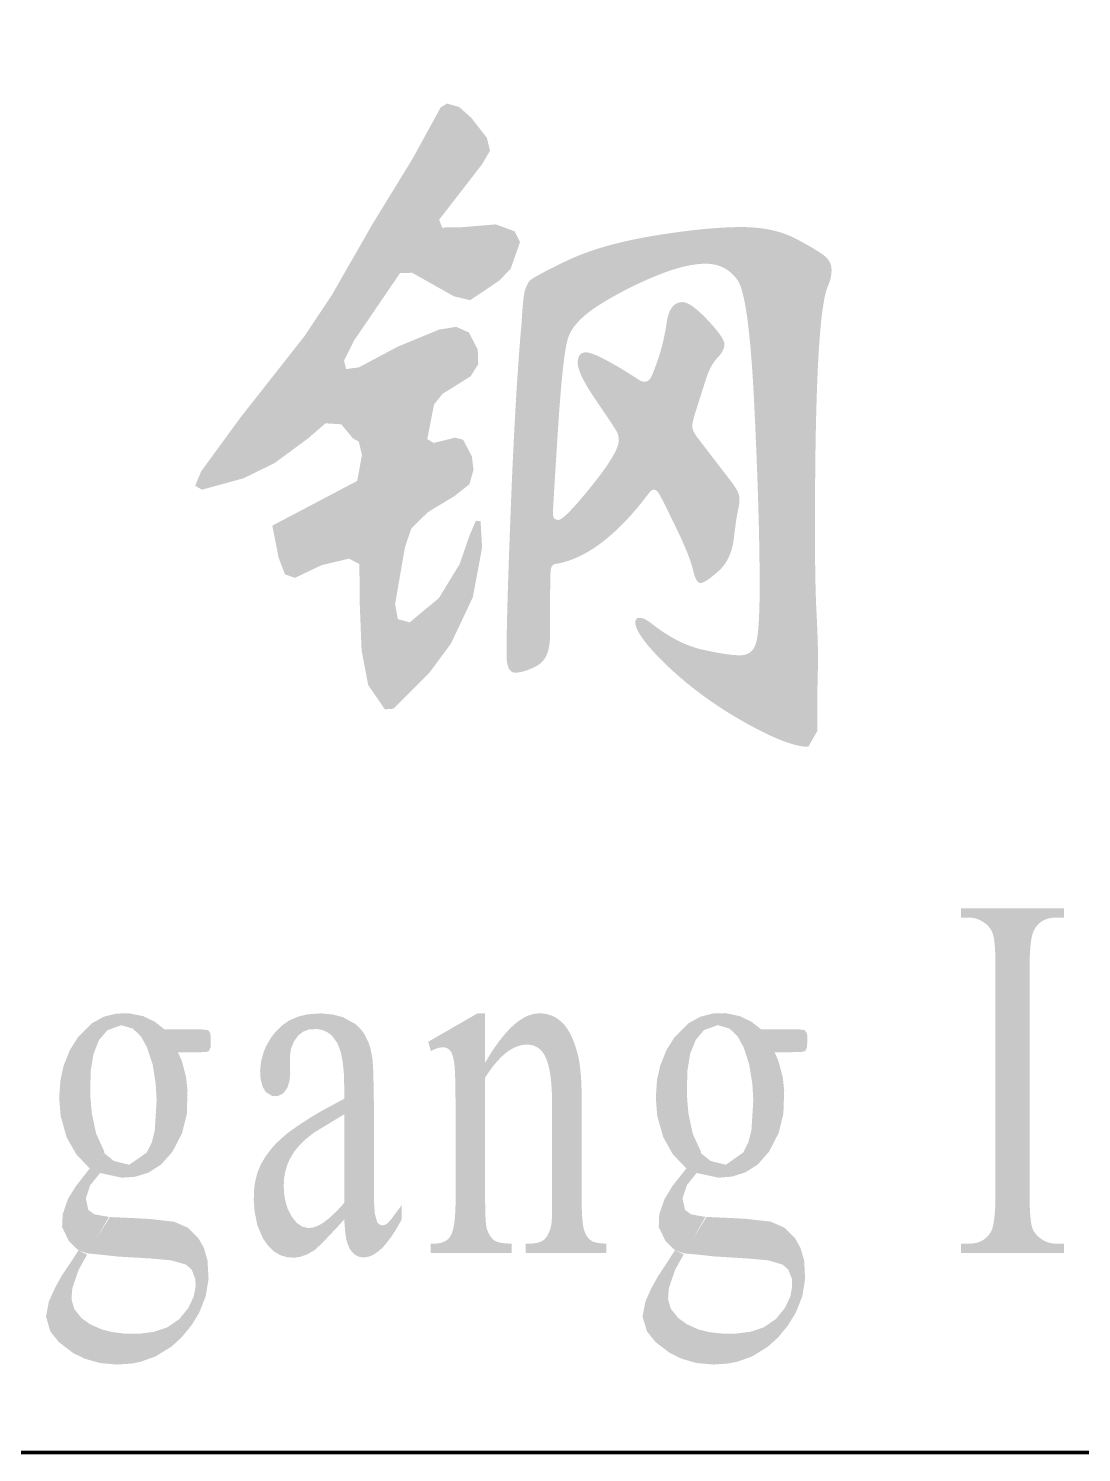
# Model space of a CAD drawing. Header units: millimetres. Extents: x -705761 to 1364679, y -410401 to 446404.
# Drawn here: x -527544 to -526647, y 172776 to 173988 of the extents above; entities that cross this region are included whole.
import ezdxf
from ezdxf.enums import TextEntityAlignment as Align

# ---------------------------------------------------------------- set-up
doc = ezdxf.new("R2010")
doc.units = ezdxf.units.MM
doc.layers.add('TK', color=7, linetype='Continuous')
doc.layers.add('模板-签名-公用', color=3, linetype='Continuous')
doc.layers.add('图框', color=7, linetype='Continuous', lineweight=13)
doc.styles.get("Standard").update_dxf_attribs({"font": 'arial.ttf'})
doc.styles.add('Style-仿宋_GB2312', font='')
doc.styles.add('宋体', font='', dxfattribs={"width": 0.7, "height": 2.5})
doc.styles.add('宋体_1', font='', dxfattribs={"width": 0.7, "height": 2.386364})
doc.styles.get('Style-仿宋_GB2312').set_extended_font_data('仿宋_GB2312')
doc.styles.get('宋体').set_extended_font_data('SimSun')
doc.styles.get('宋体_1').set_extended_font_data('SimSun')

# ---------------------------------------------------------------- blocks, each defined once
blk = doc.blocks.new('BSIET_专用图框_A3_7')
at = {"layer": '图框', "lineweight": 100}
blk.add_lwpolyline([(-395, 292), (-5, 292), (-5, 5), (-395, 5)], close=True, dxfattribs=at)
at = {"layer": 'TK', "style": '宋体', "width": 0.7, "flags": 3}
for tag, p in [('LZHQ_N会签6_T6_H6', (-407.253, 57.082)), ('LZHQ_N会签5_T6_H6', (-407.253, 49.082)), ('LZHQ_N会签4_T6_H6', (-407.253, 41.082)), ('LZHQ_N会签3_T6_H6', (-407.253, 33.082)), ('LZHQ_N会签2_T6_H6', (-407.253, 25.082)), ('LZHQ_N会签1_T6_H6', (-407.253, 17.082))]:
    blk.add_attdef(tag, text='', height=2.5, dxfattribs=at).set_placement(p, align=Align.MIDDLE)
at = {"layer": '模板-签名-公用', "style": '宋体', "width": 0.7}
blk.add_attdef('LZTQINS', text='', height=2, dxfattribs=at).set_placement((-5, 5), align=Align.MIDDLE)
at = {"layer": '模板-签名-公用', "style": '宋体', "width": 0.7, "flags": 3}
blk.add_attdef('LZFRAME', (-40.909, 2.064), '', height=3, dxfattribs=at)
blk = doc.blocks.new('BSIET_材料表_7')
at = {"layer": '图框', "linetype": 'Continuous', "lineweight": 25, "extrusion": (0, 0, -1)}
for points in [[(107.16, 6.328), (107.086, 6.333), (106.781, 6.639), (106.597, 6.888), (106.411, 7.282), (106.332, 7.704), (106.345, 7.929), (106.385, 7.933), (106.437, 7.814), (106.523, 7.565), (106.7, 7.275), (106.948, 7.069), (107.049, 7.095), (107.073, 7.223), (106.989, 7.708), (106.934, 7.869), (106.793, 8.007), (106.567, 8.144), (106.441, 8.243), (106.405, 8.366), (106.419, 8.481), (106.494, 8.624), (106.564, 8.641), (106.651, 8.619), (106.745, 8.596), (106.799, 8.629), (106.741, 8.924), (106.669, 9.014), (106.43, 9.163), (106.365, 9.266), (106.369, 9.391), (106.445, 9.537), (106.553, 9.585), (106.698, 9.561), (107.05, 9.416), (107.38, 9.24), (107.489, 9.225), (107.508, 9.296), (107.422, 9.468), (107.031, 10.042), (106.928, 10.045), (106.571, 9.844), (106.434, 9.812), (106.313, 9.892), (106.185, 9.979), (106.089, 10.079), (106.009, 10.307), (106.055, 10.398), (106.215, 10.457), (106.505, 10.433), (106.672, 10.43), (106.698, 10.496), (106.33, 10.972), (106.265, 11.084), (106.291, 11.193), (106.424, 11.364), (106.528, 11.457), (106.632, 11.486), (106.685, 11.452), (106.924, 11.016), (107.265, 10.46), (107.613, 9.852), (107.844, 9.506), (108.392, 8.809), (108.724, 8.354), (108.775, 8.231), (108.717, 8.198), (108.364, 8.295), (108.1, 8.424), (107.813, 8.635), (107.666, 8.763), (107.531, 8.755), (107.434, 8.637), (107.382, 8.607), (107.355, 8.495), (107.395, 8.273), (108.118, 7.892), (108.065, 7.62), (108.01, 7.477), (107.926, 7.447), (107.699, 7.555), (107.465, 7.611), (107.377, 7.565), (107.373, 7.207), (107.358, 6.83), (107.302, 6.535)], [(109.399, 2.34), (109.285, 2.348), (109.172, 2.383), (109.064, 2.453), (108.968, 2.561), (108.886, 2.72), (108.846, 2.883), (108.84, 3.085), (108.853, 3.2), (108.889, 3.336), (108.922, 3.407), (108.732, 3.408), (108.68, 3.411), (108.659, 3.418), (108.644, 3.451), (108.643, 3.547), (108.647, 3.571), (108.665, 3.597), (108.712, 3.602), (109.035, 3.602), (109.119, 3.668), (109.219, 3.716), (109.34, 3.74), (109.447, 3.737), (109.554, 3.71), (109.654, 3.655), (109.772, 3.537), (109.842, 3.426), (109.895, 3.293), (109.922, 3.171), (109.933, 3.019), (109.92, 2.864), (109.869, 2.683), (109.787, 2.539), (109.674, 2.42), (109.546, 2.557), (109.618, 2.714), (109.655, 2.889), (109.668, 3.037), (109.665, 3.245), (109.641, 3.393), (109.593, 3.513), (109.522, 3.596), (109.405, 3.638), (109.306, 3.61), (109.237, 3.543), (109.186, 3.452), (109.137, 3.304), (109.111, 3.139), (109.103, 2.998), (109.119, 2.742), (109.144, 2.642), (109.187, 2.554), (109.337, 2.45), (109.479, 2.485), (109.585, 2.38)], [(107.342, 1.661), (107.319, 1.663), (107.285, 1.672), (107.253, 1.687), (107.221, 1.709), (107.189, 1.736), (107.158, 1.768), (107.106, 1.836), (107.066, 1.897), (107.016, 1.986), (107.017, 2.106), (107.106, 1.986), (107.121, 1.969), (107.136, 1.953), (107.153, 1.941), (107.172, 1.935), (107.187, 1.935), (107.201, 1.939), (107.213, 1.947), (107.225, 1.96), (107.246, 2.035), (107.251, 2.116), (107.254, 3.062), (107.26, 3.28), (107.266, 3.356), (107.284, 3.448), (107.3, 3.494), (107.334, 3.562), (107.364, 3.604), (107.413, 3.65), (107.518, 3.707), (107.602, 3.729), (107.705, 3.739), (107.82, 3.731), (107.899, 3.711), (107.973, 3.679), (108.029, 3.641), (108.088, 3.585), (108.128, 3.534), (108.163, 3.475), (108.19, 3.416), (108.214, 3.33), (108.222, 3.248), (108.218, 3.181), (108.201, 3.115), (108.174, 3.07), (108.119, 3.035), (108.073, 3.034), (108.024, 3.059), (107.989, 3.108), (107.971, 3.169), (107.966, 3.228), (107.969, 3.364), (107.96, 3.437), (107.932, 3.503), (107.897, 3.551), (107.859, 3.581), (107.808, 3.602), (107.742, 3.606), (107.693, 3.598), (107.652, 3.58), (107.612, 3.551), (107.563, 3.485), (107.535, 3.408), (107.518, 3.32), (107.508, 3.219), (107.504, 3.006), (107.506, 1.986), (107.496, 1.861), (107.489, 1.819), (107.479, 1.781), (107.459, 1.735), (107.443, 1.712), (107.423, 1.692), (107.407, 1.679), (107.385, 1.669), (107.362, 1.663)], [(104.319, 2.34), (104.206, 2.349), (104.093, 2.384), (103.984, 2.453), (103.889, 2.562), (103.807, 2.721), (103.767, 2.883), (103.76, 3.086), (103.773, 3.2), (103.81, 3.336), (103.842, 3.408), (103.653, 3.409), (103.601, 3.412), (103.58, 3.419), (103.565, 3.452), (103.563, 3.548), (103.568, 3.571), (103.585, 3.597), (103.632, 3.603), (103.956, 3.603), (104.039, 3.668), (104.139, 3.716), (104.26, 3.741), (104.368, 3.738), (104.475, 3.71), (104.575, 3.655), (104.693, 3.537), (104.762, 3.427), (104.816, 3.293), (104.843, 3.171), (104.853, 3.019), (104.841, 2.865), (104.789, 2.684), (104.708, 2.539), (104.594, 2.42), (104.467, 2.557), (104.539, 2.715), (104.576, 2.89), (104.588, 3.038), (104.585, 3.245), (104.561, 3.394), (104.513, 3.513), (104.443, 3.597), (104.325, 3.639), (104.226, 3.61), (104.157, 3.544), (104.106, 3.453), (104.058, 3.304), (104.031, 3.139), (104.023, 2.999), (104.039, 2.742), (104.065, 2.642), (104.108, 2.555), (104.257, 2.45), (104.399, 2.485), (104.506, 2.38)], [(107.929, 1.659), (107.882, 1.666), (107.822, 1.686), (107.756, 1.725), (107.686, 1.791), (107.623, 1.858), (107.564, 1.92), (107.506, 1.985), (107.504, 2.127), (107.561, 2.065), (107.627, 2.001), (107.687, 1.955), (107.725, 1.933), (107.766, 1.917), (107.808, 1.911), (107.862, 1.922), (107.911, 1.956), (107.952, 2.007), (107.987, 2.074), (108.007, 2.139), (108.018, 2.206), (108.021, 2.268), (108.018, 2.333), (108.008, 2.391), (107.991, 2.448), (107.972, 2.493), (107.935, 2.557), (107.888, 2.615), (107.83, 2.671), (107.766, 2.722), (107.504, 2.881), (107.504, 3.013), (107.696, 2.91), (107.79, 2.854), (107.885, 2.793), (107.972, 2.732), (108.021, 2.692), (108.083, 2.635), (108.124, 2.589), (108.178, 2.518), (108.218, 2.448), (108.246, 2.38), (108.265, 2.303), (108.273, 2.243), (108.276, 2.153), (108.269, 2.052), (108.246, 1.937), (108.198, 1.823), (108.154, 1.761), (108.105, 1.713), (108.048, 1.679), (107.991, 1.663)], [(109.69, 1.694), (109.509, 2.006), (109.633, 2.028), (109.685, 2.066), (109.706, 2.164), (109.668, 2.277), (109.579, 2.386), (109.466, 2.481), (109.551, 2.551), (109.661, 2.434), (109.792, 2.266), (109.859, 2.157), (109.903, 2.028), (109.908, 1.919), (109.851, 1.802), (109.768, 1.72)], [(104.61, 1.695), (104.43, 2.006), (104.554, 2.028), (104.605, 2.067), (104.626, 2.164), (104.588, 2.277), (104.5, 2.387), (104.386, 2.482), (104.472, 2.551), (104.581, 2.434), (104.713, 2.267), (104.779, 2.158), (104.824, 2.028), (104.828, 1.919), (104.771, 1.802), (104.688, 1.72)], [(109.44, 0.749), (109.317, 0.757), (109.239, 0.773), (109.113, 0.818), (108.978, 0.901), (108.889, 0.982), (108.807, 1.082), (108.741, 1.19), (108.686, 1.329), (108.661, 1.475), (108.67, 1.636), (108.701, 1.743), (108.746, 1.822), (108.839, 1.915), (108.954, 1.965), (109.168, 1.989), (109.303, 1.996), (109.501, 2.005), (109.695, 1.696), (109.575, 1.684), (109.427, 1.668), (109.149, 1.652), (108.979, 1.636), (108.855, 1.601), (108.805, 1.558), (108.773, 1.475), (108.771, 1.414), (108.787, 1.33), (108.833, 1.231), (108.91, 1.136), (109.013, 1.065), (109.127, 1.027), (109.254, 1.011), (109.373, 1.012), (109.478, 1.025), (109.569, 1.048), (109.668, 1.091), (109.742, 1.144), (109.804, 1.222), (109.828, 1.306), (109.821, 1.4), (109.767, 1.556), (109.695, 1.685), (109.769, 1.721), (109.836, 1.617), (109.914, 1.501), (109.968, 1.402), (110.021, 1.285), (110.045, 1.157), (110.008, 1.03), (109.934, 0.939), (109.814, 0.847), (109.715, 0.799), (109.586, 0.762)], [(104.36, 0.749), (104.237, 0.758), (104.159, 0.773), (104.033, 0.818), (103.899, 0.901), (103.81, 0.982), (103.728, 1.082), (103.661, 1.191), (103.606, 1.33), (103.582, 1.476), (103.59, 1.637), (103.622, 1.743), (103.666, 1.823), (103.759, 1.915), (103.875, 1.966), (104.089, 1.99), (104.223, 1.997), (104.421, 2.006), (104.615, 1.696), (104.496, 1.685), (104.347, 1.669), (104.069, 1.652), (103.899, 1.637), (103.776, 1.601), (103.726, 1.559), (103.693, 1.476), (103.692, 1.415), (103.707, 1.33), (103.753, 1.232), (103.83, 1.137), (103.934, 1.066), (104.047, 1.028), (104.174, 1.012), (104.293, 1.013), (104.398, 1.025), (104.49, 1.048), (104.588, 1.092), (104.662, 1.145), (104.725, 1.223), (104.749, 1.306), (104.742, 1.4), (104.688, 1.557), (104.616, 1.686), (104.69, 1.722), (104.757, 1.618), (104.834, 1.501), (104.889, 1.403), (104.942, 1.285), (104.966, 1.157), (104.928, 1.031), (104.855, 0.94), (104.734, 0.848), (104.635, 0.799), (104.507, 0.762)]]:
    blk.add_hatch(color=7, dxfattribs=at).paths.add_polyline_path(points)
at = {"layer": '图框', "linetype": 'Continuous', "lineweight": 20}
h = blk.add_hatch(color=7, dxfattribs=at)
edge = h.paths.add_edge_path()
edge.add_line((-104.212, 8.268), (-104.505, 8.65))
edge.add_spline(control_points=[(-104.505, 8.65), (-104.543, 8.704), (-104.543, 8.739)], knot_values=[0, 0, 0, 1, 1, 1], degree=2, periodic=0)
edge.add_spline(control_points=[(-104.543, 8.739), (-104.543, 8.775), (-104.505, 8.891)], knot_values=[0, 0, 0, 1, 1, 1], degree=2, periodic=0)
edge.add_line((-104.505, 8.891), (-104.428, 9.133))
edge.add_spline(control_points=[(-104.428, 9.133), (-104.39, 9.257), (-104.329, 9.32)], knot_values=[0, 0, 0, 1, 1, 1], degree=2, periodic=0)
edge.add_spline(control_points=[(-104.329, 9.32), (-104.269, 9.382), (-104.269, 9.437)], knot_values=[0, 0, 0, 1, 1, 1], degree=2, periodic=0)
edge.add_spline(control_points=[(-104.269, 9.437), (-104.269, 9.491), (-104.412, 9.643)], knot_values=[0, 0, 0, 1, 1, 1], degree=2, periodic=0)
edge.add_spline(control_points=[(-104.412, 9.643), (-104.556, 9.795), (-104.626, 9.795)], knot_values=[0, 0, 0, 1, 1, 1], degree=2, periodic=0)
edge.add_spline(control_points=[(-104.626, 9.795), (-104.734, 9.795), (-104.76, 9.624)], knot_values=[0, 0, 0, 1, 1, 1], degree=2, periodic=0)
edge.add_spline(control_points=[(-104.76, 9.624), (-104.785, 9.452), (-104.833, 9.312)], knot_values=[0, 0, 0, 1, 1, 1], degree=2, periodic=0)
edge.add_spline(control_points=[(-104.833, 9.312), (-104.881, 9.172), (-104.9, 9.145)], knot_values=[0, 0, 0, 1, 1, 1], degree=2, periodic=0)
edge.add_spline(control_points=[(-104.9, 9.145), (-104.919, 9.117), (-104.948, 9.117)], knot_values=[0, 0, 0, 1, 1, 1], degree=2, periodic=0)
edge.add_spline(control_points=[(-104.948, 9.117), (-104.976, 9.117), (-105.008, 9.141)], knot_values=[0, 0, 0, 1, 1, 1], degree=2, periodic=0)
edge.add_spline(control_points=[(-105.008, 9.141), (-105.359, 9.367), (-105.448, 9.367)], knot_values=[0, 0, 0, 1, 1, 1], degree=2, periodic=0)
edge.add_spline(control_points=[(-105.448, 9.367), (-105.518, 9.367), (-105.518, 9.277)], knot_values=[0, 0, 0, 1, 1, 1], degree=2, periodic=0)
edge.add_spline(control_points=[(-105.518, 9.277), (-105.518, 9.187), (-105.359, 8.954)], knot_values=[0, 0, 0, 1, 1, 1], degree=2, periodic=0)
edge.add_spline(control_points=[(-105.359, 8.954), (-105.199, 8.72), (-105.184, 8.689)], knot_values=[0, 0, 0, 1, 1, 1], degree=2, periodic=0)
edge.add_spline(control_points=[(-105.184, 8.689), (-105.168, 8.658), (-105.168, 8.619)], knot_values=[0, 0, 0, 1, 1, 1], degree=2, periodic=0)
edge.add_spline(control_points=[(-105.168, 8.619), (-105.168, 8.517), (-105.4, 8.229)], knot_values=[0, 0, 0, 1, 1, 1], degree=2, periodic=0)
edge.add_spline(control_points=[(-105.4, 8.229), (-105.633, 7.941), (-105.681, 7.941)], knot_values=[0, 0, 0, 1, 1, 1], degree=2, periodic=0)
edge.add_spline(control_points=[(-105.681, 7.941), (-105.729, 7.941), (-105.729, 7.992)], knot_values=[0, 0, 0, 1, 1, 1], degree=2, periodic=0)
edge.add_spline(control_points=[(-105.729, 7.992), (-105.729, 8.042), (-105.687, 8.693)], knot_values=[0, 0, 0, 1, 1, 1], degree=2, periodic=0)
edge.add_spline(control_points=[(-105.687, 8.693), (-105.646, 9.343), (-105.601, 9.487)], knot_values=[0, 0, 0, 1, 1, 1], degree=2, periodic=0)
edge.add_spline(control_points=[(-105.601, 9.487), (-105.556, 9.631), (-105.333, 9.772)], knot_values=[0, 0, 0, 1, 1, 1], degree=2, periodic=0)
edge.add_spline(control_points=[(-105.333, 9.772), (-105.11, 9.912), (-104.855, 10.017)], knot_values=[0, 0, 0, 1, 1, 1], degree=2, periodic=0)
edge.add_spline(control_points=[(-104.855, 10.017), (-104.6, 10.122), (-104.428, 10.122)], knot_values=[0, 0, 0, 1, 1, 1], degree=2, periodic=0)
edge.add_spline(control_points=[(-104.428, 10.122), (-104.256, 10.122), (-104.157, 9.982)], knot_values=[0, 0, 0, 1, 1, 1], degree=2, periodic=0)
edge.add_spline(control_points=[(-104.157, 9.982), (-104.059, 9.842), (-104.014, 8.903)], knot_values=[0, 0, 0, 1, 1, 1], degree=2, periodic=0)
edge.add_spline(control_points=[(-104.014, 8.903), (-103.969, 7.964), (-103.969, 7.38)], knot_values=[0, 0, 0, 1, 1, 1], degree=2, periodic=0)
edge.add_spline(control_points=[(-103.969, 7.38), (-103.969, 6.991), (-104.001, 6.889)], knot_values=[0, 0, 0, 1, 1, 1], degree=2, periodic=0)
edge.add_spline(control_points=[(-104.001, 6.889), (-104.033, 6.788), (-104.135, 6.788)], knot_values=[0, 0, 0, 1, 1, 1], degree=2, periodic=0)
edge.add_spline(control_points=[(-104.135, 6.788), (-104.237, 6.788), (-104.451, 6.835)], knot_values=[0, 0, 0, 1, 1, 1], degree=2, periodic=0)
edge.add_spline(control_points=[(-104.451, 6.835), (-104.664, 6.881), (-104.893, 7.061)], knot_values=[0, 0, 0, 1, 1, 1], degree=2, periodic=0)
edge.add_spline(control_points=[(-104.893, 7.061), (-104.951, 7.107), (-104.989, 7.107)], knot_values=[0, 0, 0, 1, 1, 1], degree=2, periodic=0)
edge.add_spline(control_points=[(-104.989, 7.107), (-105.027, 7.107), (-105.027, 7.068)], knot_values=[0, 0, 0, 1, 1, 1], degree=2, periodic=0)
edge.add_spline(control_points=[(-105.027, 7.068), (-105.027, 6.959), (-104.75, 6.694)], knot_values=[0, 0, 0, 1, 1, 1], degree=2, periodic=0)
edge.add_spline(control_points=[(-104.75, 6.694), (-104.473, 6.43), (-104.1, 6.219)], knot_values=[0, 0, 0, 1, 1, 1], degree=2, periodic=0)
edge.add_spline(control_points=[(-104.1, 6.219), (-103.727, 6.009), (-103.555, 6.009)], knot_values=[0, 0, 0, 1, 1, 1], degree=2, periodic=0)
edge.add_line((-103.555, 6.009), (-103.479, 6.141))
edge.add_line((-103.479, 6.141), (-103.479, 6.414))
edge.add_line((-103.479, 6.414), (-103.472, 6.726))
edge.add_spline(control_points=[(-103.472, 6.726), (-103.472, 6.913), (-103.485, 7.154)], knot_values=[0, 0, 0, 1, 1, 1], degree=2, periodic=0)
edge.add_spline(control_points=[(-103.485, 7.154), (-103.498, 7.396), (-103.498, 7.863)], knot_values=[0, 0, 0, 1, 1, 1], degree=2, periodic=0)
edge.add_spline(control_points=[(-103.498, 7.863), (-103.498, 9.678), (-103.389, 9.928)], knot_values=[0, 0, 0, 1, 1, 1], degree=2, periodic=0)
edge.add_spline(control_points=[(-103.389, 9.928), (-103.357, 9.998), (-103.357, 10.068)], knot_values=[0, 0, 0, 1, 1, 1], degree=2, periodic=0)
edge.add_spline(control_points=[(-103.357, 10.068), (-103.357, 10.138), (-103.412, 10.185)], knot_values=[0, 0, 0, 1, 1, 1], degree=2, periodic=0)
edge.add_spline(control_points=[(-103.412, 10.185), (-103.466, 10.231), (-103.657, 10.333)], knot_values=[0, 0, 0, 1, 1, 1], degree=2, periodic=0)
edge.add_spline(control_points=[(-103.657, 10.333), (-103.848, 10.434), (-104.122, 10.434)], knot_values=[0, 0, 0, 1, 1, 1], degree=2, periodic=0)
edge.add_spline(control_points=[(-104.122, 10.434), (-104.422, 10.434), (-104.871, 10.36)], knot_values=[0, 0, 0, 1, 1, 1], degree=2, periodic=0)
edge.add_spline(control_points=[(-104.871, 10.36), (-105.321, 10.286), (-105.614, 10.146)], knot_values=[0, 0, 0, 1, 1, 1], degree=2, periodic=0)
edge.add_spline(control_points=[(-105.614, 10.146), (-105.907, 10.005), (-105.929, 9.974)], knot_values=[0, 0, 0, 1, 1, 1], degree=2, periodic=0)
edge.add_spline(control_points=[(-105.929, 9.974), (-105.952, 9.943), (-105.968, 9.892)], knot_values=[0, 0, 0, 1, 1, 1], degree=2, periodic=0)
edge.add_spline(control_points=[(-105.968, 9.892), (-105.983, 9.842), (-105.996, 9.616)], knot_values=[0, 0, 0, 1, 1, 1], degree=2, periodic=0)
edge.add_spline(control_points=[(-105.996, 9.616), (-106.047, 9.055), (-106.086, 8.089)], knot_values=[0, 0, 0, 1, 1, 1], degree=2, periodic=0)
edge.add_spline(control_points=[(-106.086, 8.089), (-106.124, 7.123), (-106.124, 6.796)], knot_values=[0, 0, 0, 1, 1, 1], degree=2, periodic=0)
edge.add_spline(control_points=[(-106.124, 6.796), (-106.124, 6.64), (-106.05, 6.64)], knot_values=[0, 0, 0, 1, 1, 1], degree=2, periodic=0)
edge.add_spline(control_points=[(-106.05, 6.64), (-105.977, 6.64), (-105.866, 6.698)], knot_values=[0, 0, 0, 1, 1, 1], degree=2, periodic=0)
edge.add_spline(control_points=[(-105.866, 6.698), (-105.754, 6.757), (-105.754, 6.959)], knot_values=[0, 0, 0, 1, 1, 1], degree=2, periodic=0)
edge.add_spline(control_points=[(-105.754, 6.959), (-105.754, 7.458), (-105.748, 7.512)], knot_values=[0, 0, 0, 1, 1, 1], degree=2, periodic=0)
edge.add_spline(control_points=[(-105.748, 7.512), (-105.741, 7.567), (-105.697, 7.567)], knot_values=[0, 0, 0, 1, 1, 1], degree=2, periodic=0)
edge.add_spline(control_points=[(-105.697, 7.567), (-105.314, 7.637), (-104.919, 8.159)], knot_values=[0, 0, 0, 1, 1, 1], degree=2, periodic=0)
edge.add_spline(control_points=[(-104.919, 8.159), (-104.893, 8.198), (-104.871, 8.198)], knot_values=[0, 0, 0, 1, 1, 1], degree=2, periodic=0)
edge.add_spline(control_points=[(-104.871, 8.198), (-104.849, 8.198), (-104.83, 8.171)], knot_values=[0, 0, 0, 1, 1, 1], degree=2, periodic=0)
edge.add_spline(control_points=[(-104.83, 8.171), (-104.811, 8.144), (-104.686, 7.886)], knot_values=[0, 0, 0, 1, 1, 1], degree=2, periodic=0)
edge.add_spline(control_points=[(-104.686, 7.886), (-104.562, 7.629), (-104.537, 7.516)], knot_values=[0, 0, 0, 1, 1, 1], degree=2, periodic=0)
edge.add_spline(control_points=[(-104.537, 7.516), (-104.511, 7.403), (-104.473, 7.403)], knot_values=[0, 0, 0, 1, 1, 1], degree=2, periodic=0)
edge.add_spline(control_points=[(-104.473, 7.403), (-104.435, 7.403), (-104.323, 7.501)], knot_values=[0, 0, 0, 1, 1, 1], degree=2, periodic=0)
edge.add_spline(control_points=[(-104.323, 7.501), (-104.212, 7.598), (-104.189, 7.781)], knot_values=[0, 0, 0, 1, 1, 1], degree=2, periodic=0)
edge.add_spline(control_points=[(-104.189, 7.781), (-104.167, 7.964), (-104.154, 8.019)], knot_values=[0, 0, 0, 1, 1, 1], degree=2, periodic=0)
edge.add_spline(control_points=[(-104.154, 8.019), (-104.141, 8.073), (-104.141, 8.124)], knot_values=[0, 0, 0, 1, 1, 1], degree=2, periodic=0)
edge.add_spline(control_points=[(-104.141, 8.124), (-104.141, 8.175), (-104.212, 8.268)], knot_values=[0, 0, 0, 1, 1, 1], degree=2, periodic=0)
h = blk.add_hatch(color=7, dxfattribs=at)
edge = h.paths.add_edge_path()
edge.add_line((-101.377, 1.779), (-101.451, 1.779))
edge.add_spline(control_points=[(-101.451, 1.779), (-101.523, 1.779), (-101.588, 1.831)], knot_values=[0, 0, 0, 1, 1, 1], degree=2, periodic=0)
edge.add_spline(control_points=[(-101.588, 1.831), (-101.636, 1.87), (-101.651, 1.924)], knot_values=[0, 0, 0, 1, 1, 1], degree=2, periodic=0)
edge.add_spline(control_points=[(-101.651, 1.924), (-101.671, 1.996), (-101.671, 2.22)], knot_values=[0, 0, 0, 1, 1, 1], degree=2, periodic=0)
edge.add_line((-101.671, 2.22), (-101.671, 4.113))
edge.add_spline(control_points=[(-101.671, 4.113), (-101.671, 4.378), (-101.633, 4.447)], knot_values=[0, 0, 0, 1, 1, 1], degree=2, periodic=0)
edge.add_spline(control_points=[(-101.633, 4.447), (-101.576, 4.554), (-101.451, 4.554)], knot_values=[0, 0, 0, 1, 1, 1], degree=2, periodic=0)
edge.add_line((-101.451, 4.554), (-101.377, 4.554))
edge.add_line((-101.377, 4.554), (-101.377, 4.633))
edge.add_line((-101.377, 4.633), (-102.254, 4.633))
edge.add_line((-102.254, 4.633), (-102.254, 4.554))
edge.add_line((-102.254, 4.554), (-102.182, 4.554))
edge.add_spline(control_points=[(-102.182, 4.554), (-102.109, 4.554), (-102.043, 4.501)], knot_values=[0, 0, 0, 1, 1, 1], degree=2, periodic=0)
edge.add_spline(control_points=[(-102.043, 4.501), (-101.996, 4.462), (-101.981, 4.408)], knot_values=[0, 0, 0, 1, 1, 1], degree=2, periodic=0)
edge.add_spline(control_points=[(-101.981, 4.408), (-101.961, 4.336), (-101.961, 4.113)], knot_values=[0, 0, 0, 1, 1, 1], degree=2, periodic=0)
edge.add_line((-101.961, 4.113), (-101.961, 2.22))
edge.add_spline(control_points=[(-101.961, 2.22), (-101.961, 1.955), (-101.997, 1.885)], knot_values=[0, 0, 0, 1, 1, 1], degree=2, periodic=0)
edge.add_spline(control_points=[(-101.997, 1.885), (-102.055, 1.779), (-102.182, 1.779)], knot_values=[0, 0, 0, 1, 1, 1], degree=2, periodic=0)
edge.add_line((-102.182, 1.779), (-102.254, 1.779))
edge.add_line((-102.254, 1.779), (-102.254, 1.7))
edge.add_line((-102.254, 1.7), (-101.377, 1.7))
edge.add_line((-101.377, 1.7), (-101.377, 1.779))
h = blk.add_hatch(color=7, dxfattribs=at)
edge = h.paths.add_edge_path()
edge.add_line((-106.306, 3.319), (-106.306, 3.739))
edge.add_line((-106.306, 3.739), (-106.372, 3.739))
edge.add_line((-106.372, 3.739), (-106.791, 3.497))
edge.add_line((-106.791, 3.497), (-106.768, 3.418))
edge.add_spline(control_points=[(-106.768, 3.418), (-106.709, 3.45), (-106.667, 3.45)], knot_values=[0, 0, 0, 1, 1, 1], degree=2, periodic=0)
edge.add_spline(control_points=[(-106.667, 3.45), (-106.628, 3.45), (-106.604, 3.422)], knot_values=[0, 0, 0, 1, 1, 1], degree=2, periodic=0)
edge.add_spline(control_points=[(-106.604, 3.422), (-106.581, 3.394), (-106.569, 3.316)], knot_values=[0, 0, 0, 1, 1, 1], degree=2, periodic=0)
edge.add_spline(control_points=[(-106.569, 3.316), (-106.558, 3.239), (-106.558, 2.883)], knot_values=[0, 0, 0, 1, 1, 1], degree=2, periodic=0)
edge.add_line((-106.558, 2.883), (-106.558, 2.148))
edge.add_spline(control_points=[(-106.558, 2.148), (-106.558, 1.932), (-106.595, 1.855)], knot_values=[0, 0, 0, 1, 1, 1], degree=2, periodic=0)
edge.add_spline(control_points=[(-106.595, 1.855), (-106.632, 1.779), (-106.739, 1.779)], knot_values=[0, 0, 0, 1, 1, 1], degree=2, periodic=0)
edge.add_line((-106.739, 1.779), (-106.769, 1.779))
edge.add_line((-106.769, 1.779), (-106.769, 1.7))
edge.add_line((-106.769, 1.7), (-106.08, 1.7))
edge.add_line((-106.08, 1.7), (-106.08, 1.779))
edge.add_spline(control_points=[(-106.08, 1.779), (-106.194, 1.779), (-106.231, 1.808)], knot_values=[0, 0, 0, 1, 1, 1], degree=2, periodic=0)
edge.add_spline(control_points=[(-106.231, 1.808), (-106.268, 1.837), (-106.29, 1.9)], knot_values=[0, 0, 0, 1, 1, 1], degree=2, periodic=0)
edge.add_spline(control_points=[(-106.29, 1.9), (-106.306, 1.947), (-106.306, 2.148)], knot_values=[0, 0, 0, 1, 1, 1], degree=2, periodic=0)
edge.add_line((-106.306, 2.148), (-106.306, 3.192))
edge.add_spline(control_points=[(-106.306, 3.192), (-106.129, 3.473), (-105.95, 3.473)], knot_values=[0, 0, 0, 1, 1, 1], degree=2, periodic=0)
edge.add_spline(control_points=[(-105.95, 3.473), (-105.834, 3.473), (-105.785, 3.351)], knot_values=[0, 0, 0, 1, 1, 1], degree=2, periodic=0)
edge.add_spline(control_points=[(-105.785, 3.351), (-105.736, 3.229), (-105.736, 2.958)], knot_values=[0, 0, 0, 1, 1, 1], degree=2, periodic=0)
edge.add_line((-105.736, 2.958), (-105.736, 2.148))
edge.add_spline(control_points=[(-105.736, 2.148), (-105.736, 1.977), (-105.742, 1.945)], knot_values=[0, 0, 0, 1, 1, 1], degree=2, periodic=0)
edge.add_spline(control_points=[(-105.742, 1.945), (-105.757, 1.863), (-105.796, 1.821)], knot_values=[0, 0, 0, 1, 1, 1], degree=2, periodic=0)
edge.add_spline(control_points=[(-105.796, 1.821), (-105.835, 1.779), (-105.932, 1.779)], knot_values=[0, 0, 0, 1, 1, 1], degree=2, periodic=0)
edge.add_line((-105.932, 1.779), (-105.961, 1.779))
edge.add_line((-105.961, 1.779), (-105.961, 1.7))
edge.add_line((-105.961, 1.7), (-105.273, 1.7))
edge.add_line((-105.273, 1.7), (-105.273, 1.779))
edge.add_spline(control_points=[(-105.273, 1.779), (-105.373, 1.779), (-105.41, 1.809)], knot_values=[0, 0, 0, 1, 1, 1], degree=2, periodic=0)
edge.add_spline(control_points=[(-105.41, 1.809), (-105.447, 1.839), (-105.463, 1.893)], knot_values=[0, 0, 0, 1, 1, 1], degree=2, periodic=0)
edge.add_spline(control_points=[(-105.463, 1.893), (-105.484, 1.96), (-105.484, 2.148)], knot_values=[0, 0, 0, 1, 1, 1], degree=2, periodic=0)
edge.add_line((-105.484, 2.148), (-105.484, 2.993))
edge.add_spline(control_points=[(-105.484, 2.993), (-105.484, 3.261), (-105.518, 3.391)], knot_values=[0, 0, 0, 1, 1, 1], degree=2, periodic=0)
edge.add_spline(control_points=[(-105.518, 3.391), (-105.566, 3.577), (-105.648, 3.658)], knot_values=[0, 0, 0, 1, 1, 1], degree=2, periodic=0)
edge.add_spline(control_points=[(-105.648, 3.658), (-105.729, 3.739), (-105.843, 3.739)], knot_values=[0, 0, 0, 1, 1, 1], degree=2, periodic=0)
edge.add_spline(control_points=[(-105.843, 3.739), (-106.063, 3.739), (-106.306, 3.319)], knot_values=[0, 0, 0, 1, 1, 1], degree=2, periodic=0)
at = {"layer": '图框', "color": 7, "linetype": 'Continuous', "lineweight": 100}
blk.add_line((-390, 0), (0, 0), dxfattribs=at)
at = {"layer": '图框', "color": 7, "style": 'Style-仿宋_GB2312', "width": 0.7}
for tag, height, p in [('质量', 3, (-191, 52.5)), ('比例', 3, (-191, 45.5)), ('出图日期', 3, (-191, 38.5)), ('总页数', 4, (-19.517, 35.142)), ('页码', 4, (-38.162, 35.008)), ('版本号', 2.5, (-6.095, 34.926)), ('专业', 3, (-191, 31.5)), ('项目编号', 3, (-191, 24.5)), ('图号', 4, (-24, 21)), ('设计阶段', 3, (-220, 17.5))]:
    blk.add_attdef(tag, text='', height=height, dxfattribs=at).set_placement(p, align=Align.MIDDLE)
at = {"layer": '图框', "style": '宋体_1', "width": 0.7, "flags": 3}
for tag, height, p in [('N审定_T5', 2.5, (-250.932, 52.29)), ('N审核_T5', 2.5, (-250.932, 45.29)), ('N校对_T5', 2.5, (-250.932, 38.29)), ('LZCO_NCB-W67-H36-D10_T7', 3, (-322.972, 34.135)), ('LZCO_NCB-W67-H36-D10_T7', 3, (-322.972, 34.135)), ('N设计_T5', 2.5, (-250.932, 31.29)), ('N制图_T5', 2.5, (-250.932, 24.29))]:
    blk.add_attdef(tag, text='', height=height, dxfattribs=at).set_placement(p, align=Align.MIDDLE_CENTER)
for tag, p in [('N审定_T6_H12_MV0.5_W15', (-231.906, 51.507)), ('N审核_T6_H12_MV0.5_W15', (-231.906, 44.507)), ('N校对_T6_H12_MV0.5_W15', (-231.906, 37.507)), ('N设计_T6_H12_MV0.5_W15', (-231.906, 30.507)), ('N制图_T6_H12_MV0.5_W15', (-231.906, 23.507))]:
    blk.add_attdef(tag, text='', height=1.5, dxfattribs=at).set_placement(p, align=Align.CENTER)
at = {"layer": '图框', "color": 7, "lineweight": 30, "width": 0.7, "flags": 104}
for tag, p in [('项目名称', (-79.178, 49.101)), ('子项', (-111.074, 34.832)), ('图名', (-111, 21))]:
    blk.add_attdef(tag, text='', height=4, dxfattribs=at).set_placement(p, align=Align.MIDDLE_CENTER)
at = {"layer": '图框', "style": '宋体', "width": 0.7, "flags": 3}
blk.add_attdef('LZBARCODE_T1', text='', height=3, dxfattribs=at).set_placement((-364.444, 3.341), align=Align.BOTTOM_RIGHT)

msp = doc.modelspace()

# ---------------------------------------------------------------- block references
at = {"layer": '图框', "color": 7, "linetype": 'Continuous', "lineweight": 13, "xscale": 100, "yscale": 100, "zscale": 100}
for name, p in [('BSIET_专用图框_A3_7', (-516024.39, 172275.8)), ('BSIET_材料表_7', (-516524.39, 172775.8))]:
    msp.add_blockref(name, p, dxfattribs=at)

doc.saveas('drawing.dxf')
